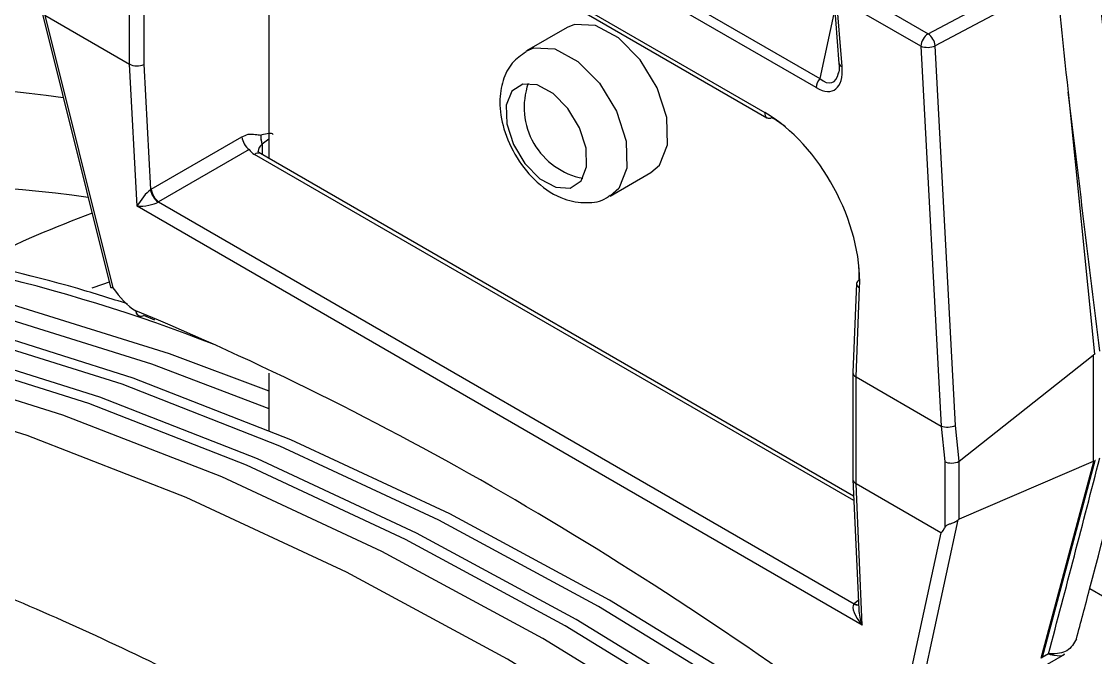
# Model space of a CAD drawing. Extents: x 8 to 113, y 1 to 87.
# Drawn here: x 77.856 to 78.882, y 70.623 to 71.23 of the extents above; entities that cross this region are included whole.
import ezdxf

# ---------------------------------------------------------------- set-up
doc = ezdxf.new("R2010")
doc.units = 0
doc.header["$MEASUREMENT"] = 0
doc.layers.add('OBJECT', color=7, linetype='CONTINUOUS')

msp = doc.modelspace()

# ---------------------------------------------------------------- linework, layer by layer
at = {"layer": 'OBJECT'}
for p, q in [((78.6151, 71.1667), (78.0197, 71.5104)), ((78.0233, 71.519), (78.6186, 71.1753)), ((78.0641, 71.4327), (78.5662, 71.1429)), ((78.0662, 71.4277), (78.5682, 71.1379)), ((78.0925, 71.3266), (78.0925, 71.0992)), ((77.9595, 71.189), (77.9595, 71.2911)), ((77.973, 71.2906), (77.973, 71.1889)), ((78.6417, 71.2645), (78.7222, 71.2181)), ((78.7222, 71.2181), (78.8159, 71.2677)), ((78.6318, 71.2556), (78.637, 71.1897)), ((78.83, 71.2602), (78.7289, 71.2067)), ((77.8723, 71.2523), (77.9413, 70.9762)), ((78.6399, 71.1868), (78.6347, 71.2527)), ((78.7152, 71.2063), (78.6347, 71.2527)), ((77.8785, 71.2358), (77.9436, 70.9756)), ((77.8785, 71.2358), (77.9595, 71.189)), ((78.6329, 71.2419), (78.6186, 71.1753)), ((78.3774, 71.2242), (78.3385, 71.2018)), ((78.7152, 71.2063), (78.7346, 70.8436)), ((78.7483, 70.8443), (78.7289, 71.2067)), ((77.9666, 71.0534), (77.9595, 71.189)), ((77.9595, 71.189), (77.9595, 71.189)), ((77.973, 71.1889), (77.9793, 71.0693)), ((78.637, 71.1898), (78.637, 71.1897)), ((78.8558, 71.1624), (78.8809, 70.9123)), ((77.9801, 71.0698), (78.0666, 71.1197)), ((78.0925, 71.1176), (78.0861, 71.1128)), ((78.0861, 71.1128), (78.0861, 71.1029)), ((78.0737, 71.1075), (77.9871, 71.0576)), ((78.6512, 70.7726), (78.0789, 71.1029)), ((78.651, 70.7768), (78.0846, 71.1038)), ((78.4185, 71.0632), (78.4574, 71.0857)), ((78.6592, 70.6536), (77.9666, 71.0534)), ((77.9871, 71.0576), (78.6516, 70.674)), ((78.6538, 70.9796), (78.6503, 70.8947)), ((78.6533, 70.8906), (78.6567, 70.9756)), ((77.9836, 70.9448), (77.9731, 70.9493)), ((78.7519, 70.8101), (78.8798, 70.9114)), ((78.8798, 70.9114), (78.8798, 70.8097)), ((78.6503, 70.8946), (78.6503, 70.7927)), ((78.0925, 70.8941), (78.0925, 70.8395)), ((78.6533, 70.8906), (78.7346, 70.8437)), ((78.6533, 70.7885), (78.6533, 70.8906)), ((78.6533, 70.8906), (78.6533, 70.8906)), ((78.7346, 70.8437), (78.738, 70.8097)), ((78.7517, 70.81), (78.7483, 70.8443)), ((78.738, 70.8097), (78.738, 70.7464)), ((78.7519, 70.7549), (78.7519, 70.8101)), ((78.8798, 70.8097), (78.7519, 70.7549)), ((78.83, 70.6221), (78.8803, 70.8099)), ((78.8815, 70.8105), (78.8312, 70.6227)), ((78.8803, 70.8099), (78.8815, 70.8105)), ((78.6503, 70.7925), (78.6558, 70.6685)), ((78.7343, 70.7418), (78.6533, 70.7885)), ((78.6533, 70.7885), (78.6533, 70.7885)), ((78.6592, 70.6536), (78.6533, 70.7885)), ((78.7058, 70.5469), (78.7508, 70.7542)), ((78.7343, 70.7418), (78.6913, 70.544)), ((78.8766, 70.6886), (79.1439, 70.5343)), ((78.6554, 70.6771), (78.6516, 70.674)), ((78.8196, 70.6068), (78.8527, 70.6259)), ((78.8371, 70.6262), (78.8312, 70.6227))]:
    msp.add_line(p, q, dxfattribs=at)
at = {"layer": 'OBJECT', "flags": 128}
for points in [[(78.4633, 71.1666), (78.4472, 71.1933), (78.4265, 71.2142), (78.4045, 71.226), (78.3844, 71.227), (78.3774, 71.2242)], [(78.3381, 71.2016), (78.3455, 71.2046), (78.3656, 71.2036), (78.3876, 71.1917), (78.4083, 71.1708), (78.4244, 71.1441)], [(78.326, 71.1124), (78.3371, 71.0941), (78.3513, 71.0797), (78.3665, 71.0716), (78.3803, 71.0708), (78.3907, 71.0777), (78.396, 71.091), (78.3954, 71.1088), (78.3892, 71.1284), (78.3781, 71.1468), (78.3639, 71.1611), (78.3487, 71.1693), (78.3349, 71.17), (78.3245, 71.1632), (78.3192, 71.1498), (78.3197, 71.132), (78.326, 71.1124)], [(78.4574, 71.0857), (78.4655, 71.0928), (78.4732, 71.1122), (78.4725, 71.1381), (78.4633, 71.1666)], [(78.4244, 71.1441), (78.4336, 71.1156), (78.4343, 71.0897), (78.4266, 71.0703), (78.4187, 71.0633)], [(77.1478, 71.0038), (77.2791, 71.0205), (77.4153, 71.0245), (77.5558, 71.0156), (77.7, 70.994), (77.8474, 70.9597), (77.9973, 70.9129), (78.0925, 70.8772)], [(77.1308, 70.994), (77.2621, 71.0107), (77.3983, 71.0147), (77.5388, 71.0058), (77.683, 70.9842), (77.8304, 70.9499), (77.9803, 70.9031), (78.0925, 70.8605)], [(79.7162, 69.4843), (79.5857, 69.6507), (79.4503, 69.8101), (79.3108, 69.9617), (79.1676, 70.105), (79.0213, 70.2394), (78.8726, 70.3644), (78.722, 70.4793), (78.5702, 70.5838), (78.4178, 70.6775), (78.2653, 70.7598), (78.1135, 70.8306), (77.9629, 70.8895), (77.8142, 70.9363), (77.6679, 70.9708), (77.5247, 70.9928), (77.3852, 71.0023), (77.2498, 70.9991), (77.1193, 70.9834)], [(79.7057, 69.4782), (79.5751, 69.6446), (79.4398, 69.804), (79.3003, 69.9556), (79.1571, 70.0989), (79.0108, 70.2334), (78.8621, 70.3583), (78.7115, 70.4732), (78.5597, 70.5778), (78.4072, 70.6714), (78.2548, 70.7538), (78.1029, 70.8246), (77.9524, 70.8835), (77.8036, 70.9302), (77.6574, 70.9647), (77.5142, 70.9867), (77.3746, 70.9962), (77.2393, 70.993), (77.1087, 70.9774)], [(79.6739, 69.4598), (79.5434, 69.6263), (79.4081, 69.7856), (79.2685, 69.9373), (79.1253, 70.0806), (78.979, 70.215), (78.8303, 70.34), (78.6797, 70.4549), (78.5279, 70.5594), (78.3755, 70.6531), (78.223, 70.7354), (78.0712, 70.8062), (77.9206, 70.8651), (77.7719, 70.9119), (77.6256, 70.9464), (77.4824, 70.9684), (77.3429, 70.9778), (77.2075, 70.9747), (77.077, 70.959)], [(79.6845, 69.4659), (79.5539, 69.6324), (79.4186, 69.7917), (79.279, 69.9434), (79.1358, 70.0867), (78.9896, 70.2211), (78.8409, 70.346), (78.6903, 70.461), (78.5385, 70.5655), (78.386, 70.6591), (78.2336, 70.7415), (78.0817, 70.8123), (77.9311, 70.8712), (77.7824, 70.918), (77.6362, 70.9524), (77.493, 70.9745), (77.3534, 70.9839), (77.2181, 70.9808), (77.0875, 70.9651)], [(77.9401, 70.9809), (77.9335, 70.9787), (77.9234, 70.9753)], [(79.6624, 69.4347), (79.5311, 69.603), (79.3949, 69.7642), (79.2544, 69.9176), (79.1102, 70.0625), (78.9628, 70.1984), (78.8129, 70.3247), (78.6611, 70.4408), (78.508, 70.5463), (78.3543, 70.6408), (78.2005, 70.7238), (78.0474, 70.7951), (77.8956, 70.8542), (77.7457, 70.901), (77.5983, 70.9353), (77.4541, 70.9569), (77.3136, 70.9658), (77.1774, 70.9618), (77.0461, 70.9451)], [(79.6285, 69.4151), (79.4972, 69.5835), (79.361, 69.7446), (79.2205, 69.898), (79.0762, 70.0429), (78.9289, 70.1788), (78.7789, 70.3051), (78.6271, 70.4212), (78.474, 70.5268), (78.3203, 70.6212), (78.1666, 70.7042), (78.0135, 70.7755), (77.8617, 70.8346), (77.7118, 70.8814), (77.5644, 70.9157), (77.4201, 70.9373), (77.2796, 70.9462), (77.1435, 70.9422), (77.0122, 70.9255)]]:
    msp.add_lwpolyline(points, dxfattribs=at)
at = {"layer": 'OBJECT'}
for centre, radius, start, end in [((78.7306, 71.2051), 0.0155, 123.05, 175.4937), ((78.7125, 71.2047), 0.0165, 6.7652, 54.1453), ((78.7216, 71.2236), 0.0185, 249.8047, 293.3715), ((78.6408, 71.1906), 0.00391, 194.0471, 256.9445), ((78.6307, 71.1654), 0.0156, 140.4501, 175.3204), ((77.6964, 69.7503), 1.4206, 81.9174, 103.1678), ((78.4052, 71.1479), 0.0689, 160.7331, 259.2615), ((78.5712, 71.142), 0.00506, 169.9874, 234.709), ((78.5703, 71.142), 0.00463, 243.9452, 300.5071), ((78.0985, 71.1193), 0.0137, 171.4806, 190.459), ((78.0849, 71.1221), 0.0184, 187.4726, 232.5274), ((78.0741, 71.1117), 0.012, 5.4299, 25.1052), ((78.0824, 71.0991), 0.00516, 65.4858, 132.3637), ((77.7294, 69.6938), 1.3812, 82.0719, 102.9739), ((77.9986, 71.073), 0.0197, 190.9963, 232.7867), ((77.9983, 71.0722), 0.0184, 187.475, 232.525), ((78.2667, 70.1044), 1.0028, 110.0007, 116.5774), ((77.4539, 69.4242), 1.6079, 68.6106, 102.3673), ((78.658, 70.9791), 0.00424, 116.3458, 173.2631), ((78.6584, 70.9799), 0.00467, 183.5002, 248.2666), ((77.9697, 70.9532), 0.00438, 174.2114, 232.5207), ((77.9712, 70.9542), 0.00587, 185.2579, 243.6886), ((77.9724, 70.9581), 0.01, 237.5368, 247.562), ((77.9704, 70.9539), 0.00532, 249.5869, 299.6856), ((78.6543, 70.6791), 0.00619, 240.2757, 281.9193), ((78.6548, 70.6799), 0.00673, 241.8562, 277.2369), ((78.8193, 70.6433), 0.0237, 296.8406, 299.984)]:
    msp.add_arc(centre, radius, start, end, dxfattribs=at)
for centre, major_axis, ratio, start_param, end_param in [((77.9666, 71.1933), (0.01, 0.00026), 0.591308, 3.911511, 5.395041), ((78.6065, 71.2126), (-0.0259, 0.0483), 0.443439, 2.520069, 3.931595), ((78.6135, 71.2162), (-0.017, 0.0446), 0.376367, 2.565584, 3.668339), ((77.7714, 66.5878), (-1.5893, 16.547), 0.094708, 4.96788, 4.983392), ((78.5609, 71.03), (-0.0623, 0.1198), 0.60894, 3.957684, 5.520884), ((78.5679, 71.0337), (-0.0574, 0.1112), 0.603746, 5.370974, 5.522499), ((77.9869, 71.0573), (0.1099, 0.0644), 0.111287, 0.033531, 0.407542), ((78.0972, 71.1071), (0.0149, 0.0022), 0.653323, 2.311991, 3.041267), ((78.0966, 71.1149), (0.025, 0.0021), 0.625176, 3.497121, 3.875055), ((77.9737, 71.0579), (0.009, 0.0124), 0.233872, 0.620161, 2.103819), ((77.9814, 71.0542), (0.0114, 0.0165), 0.62527, 0.924529, 0.978609), ((77.9737, 71.0579), (0.0154, 0.002), 0.262149, 4.20155, 5.685209), ((77.9879, 71.0497), (0.00655, 0.00768), 0.666013, 0.9947, 1.04878), ((78.5679, 71.0337), (-0.0574, 0.1112), 0.603746, 3.959299, 4.106767), ((77.9653, 70.9922), (-0.0269, 0.0422), 0.545295, 1.616102, 2.277933), ((78.4461, 68.0965), (-1.8185, 2.8489), 0.545295, 5.325383, 5.621715), ((78.7972, 71.7605), (-0.0762, 0.8519), 0.108827, 3.212847, 3.225936), ((78.7972, 71.7599), (-0.0807, 0.8484), 0.104683, 3.176312, 3.189403), ((78.6603, 70.8945), (0.01, -0.0002), 0.560564, 3.130229, 3.938354), ((78.7417, 70.8475), (0.00997, 0.00077), 0.488179, 3.890606, 5.402688), ((78.7252, 71.0119), (-0.0096, 0.1683), 0.040833, 3.114829, 3.121183), ((77.3547, 69.7153), (1.7697, 5.6286), 0.198355, 4.936908, 4.970599), ((78.745, 70.8138), (0.01, 0.0005), 0.541019, 3.899966, 5.418402), ((78.745, 70.8809), (-0.0063, 0.071), 0.108827, 3.186667, 3.212847), ((78.7972, 70.4939), (0.0972, 0.3173), 0.221629, 0.178923, 0.18544), ((78.7972, 70.4941), (0.1011, 0.3198), 0.201902, 0.217224, 0.223734), ((78.6603, 70.7928), (0.01, 0.00022), 0.594123, 3.128475, 3.913873), ((78.745, 70.7286), (0.0081, 0.0264), 0.221629, 0.18544, 0.326042), ((78.7687, 70.8726), (0.0344, 0.1308), 0.060229, 3.125134, 3.425803), ((78.6663, 70.6581), (-0.0149, 0.0157), 0.380974, 0.013228, 1.496887), ((78.6521, 70.6663), (0.00387, 0.00929), 0.470171, 0.81146, 0.86554), ((78.6663, 70.6581), (-0.0071, 0.0202), 0.382697, 0.901278, 1.66057)]:
    msp.add_ellipse(centre, major_axis=major_axis, ratio=ratio, start_param=start_param, end_param=end_param, dxfattribs=at)
for points, knots in [([(78.7877, 71.7712), (78.7883, 71.7663), (78.7912, 71.7418), (78.8032, 71.6392), (78.8261, 71.4416), (78.8452, 71.2627), (78.8558, 71.1624)], [0, 0, 0, 0, 0.024148, 0.120739, 0.507103, 1, 1, 1, 1]), ([(77.888, 71.4248), (77.8433, 71.4001), (77.7348, 71.3399), (77.563, 71.2429), (77.4362, 71.17), (77.3728, 71.1336)], [0, 0, 0, 0, 0.258643, 0.629322, 1, 1, 1, 1]), ([(78.9205, 70.9691), (78.912, 71.0394), (78.8979, 71.1564), (78.8833, 71.2731), (78.8775, 71.3197)], [0, 0, 0, 0, 0.60083, 1, 1, 1, 1]), ([(78.3382, 71.2009), (78.3335, 71.1976), (78.3235, 71.1907), (78.3151, 71.1732), (78.312, 71.1519), (78.316, 71.1263), (78.3284, 71.0989), (78.3485, 71.0746), (78.3719, 71.0595), (78.395, 71.0559), (78.4112, 71.058), (78.4173, 71.0631), (78.4185, 71.0641)], [0, 0, 0, 0, 0.0814257, 0.1705054, 0.267606, 0.3844198, 0.5134636, 0.643788, 0.7827542, 0.8861308, 0.9785823, 1, 1, 1, 1]), ([(78.637, 71.1897), (78.6371, 71.1867), (78.6373, 71.183), (78.6366, 71.1809), (78.6364, 71.1805)], [0, 0, 0, 0, 0.786238, 1, 1, 1, 1]), ([(78.0666, 71.1197), (78.0687, 71.1207), (78.0733, 71.1229), (78.0792, 71.1221), (78.0831, 71.1216), (78.0849, 71.1213)], [0, 0, 0, 0, 0.305419, 0.682483, 1, 1, 1, 1]), ([(78.0846, 71.1038), (78.0838, 71.1043), (78.0823, 71.1054), (78.0822, 71.1059), (78.0822, 71.1059), (78.0822, 71.1059)], [0, 0, 0, 0, 0.429286, 0.884337, 1, 1, 1, 1]), ([(77.9576, 70.9602), (77.9417, 70.9652), (77.8781, 70.9853), (77.7687, 71.0088), (77.6302, 71.0306), (77.495, 71.0401), (77.3636, 71.038), (77.239, 71.0254), (77.1605, 71.008), (77.1228, 70.9996)], [0, 0, 0, 0, 0.053516, 0.213812, 0.373923, 0.533762, 0.693241, 0.852279, 1, 1, 1, 1]), ([(77.9436, 70.9756), (77.9436, 70.9756), (77.9432, 70.9756), (77.9423, 70.9755), (77.9414, 70.9757), (77.9415, 70.9761), (77.9415, 70.9762)], [0, 0, 0, 0, 0.0248598, 0.2926549, 0.8052357, 1, 1, 1, 1]), ([(78.8638, 70.6406), (78.868, 70.6564), (78.8873, 70.7288), (78.906, 70.8009), (78.9206, 70.8572)], [0, 0, 0, 0, 0.217981, 1, 1, 1, 1]), ([(79.3144, 69.514), (79.256, 69.5829), (79.1393, 69.7207), (78.9536, 69.9126), (78.761, 70.0919), (78.5639, 70.2543), (78.3659, 70.3975), (78.1665, 70.5225), (77.9651, 70.629), (77.7657, 70.7147), (77.5714, 70.7787), (77.3818, 70.8217), (77.1954, 70.845), (77.076, 70.8421), (77.0164, 70.8407)], [0, 0, 0, 0, 0.082347, 0.164694, 0.249433, 0.334172, 0.416519, 0.498866, 0.583605, 0.668344, 0.750089, 0.831834, 0.915917, 1, 1, 1, 1]), ([(78.738, 70.7464), (78.7385, 70.7473), (78.7395, 70.7489), (78.7425, 70.7502), (78.7458, 70.7513), (78.7487, 70.7526), (78.7503, 70.7538), (78.7508, 70.7542)], [0, 0, 0, 0, 0.2815028, 0.4771484, 0.6724625, 0.8784612, 1, 1, 1, 1]), ([(78.8637, 70.6406), (78.8613, 70.6362), (78.8568, 70.6277), (78.8448, 70.6262), (78.8378, 70.6262), (78.8372, 70.6262), (78.8371, 70.6262)], [0, 0, 0, 0, 0.499315, 0.9569808, 0.9948279, 1, 1, 1, 1]), ([(78.8371, 70.6262), (78.8372, 70.6262), (78.8378, 70.626), (78.8396, 70.6256), (78.8452, 70.6246), (78.8508, 70.6236), (78.8522, 70.6262), (78.8524, 70.6266)], [0, 0, 0, 0, 0.00853, 0.081505, 0.262213, 0.88918, 1, 1, 1, 1])]:
    msp.add_open_spline(points, degree=3, knots=knots, dxfattribs=at)

doc.saveas('drawing.dxf')
